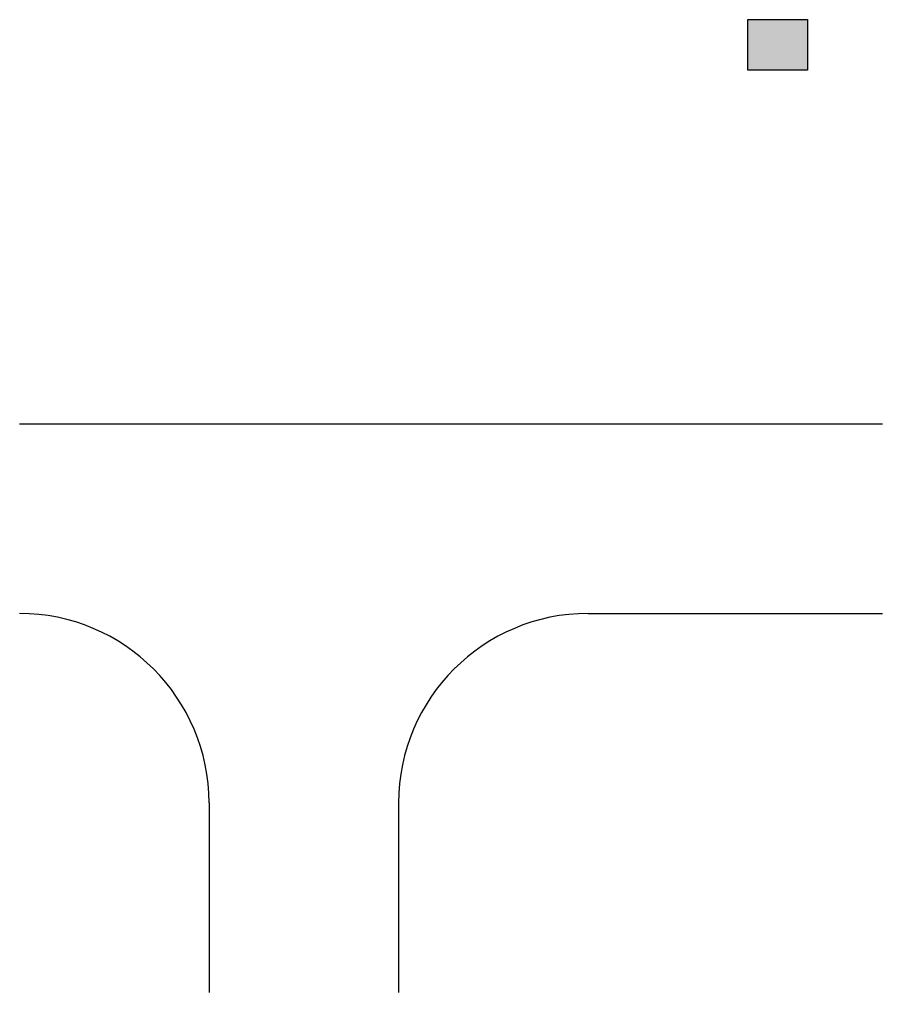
# Model space of a CAD drawing. Header units: inches. Extents: x 0 to 0.422, y -0.278 to 0.198.
import ezdxf

# ---------------------------------------------------------------- set-up
doc = ezdxf.new("R2010")
doc.units = ezdxf.units.IN
doc.header["$LTSCALE"] = 0.5
doc.header["$MEASUREMENT"] = 0

msp = doc.modelspace()

# ---------------------------------------------------------------- hatches: boundary and pattern name
at = {"linetype": 'Continuous'}
h = msp.add_hatch(color=0, dxfattribs=at)
h.dxf.hatch_style = 1
h.paths.add_polyline_path([(0.35581, 0.17282), (0.38493, 0.17282), (0.38493, 0.19756), (0.35581, 0.19756)])

# ---------------------------------------------------------------- linework, layer by layer
at = {"color": 7, "linetype": 'Continuous'}
for p, q in [((0, 0), (0.42158, 0)), ((0.27778, -0.09259), (0.42158, -0.09259)), ((0.09259, -0.18519), (0.09259, -0.27778)), ((0.18519, -0.18519), (0.18519, -0.27778))]:
    msp.add_line(p, q, dxfattribs=at)
at = {"color": 0, "linetype": 'Continuous'}
msp.add_lwpolyline([(0.35581, 0.19756), (0.38493, 0.19756), (0.38493, 0.17282), (0.35581, 0.17282)], close=True, dxfattribs=at)
at = {"color": 7, "linetype": 'Continuous'}
for centre, start, end in [((0, -0.18519), 0, 90), ((0.27778, -0.18519), 90, 180)]:
    msp.add_arc(centre, 0.09259, start, end, dxfattribs=at)

doc.saveas('drawing.dxf')
